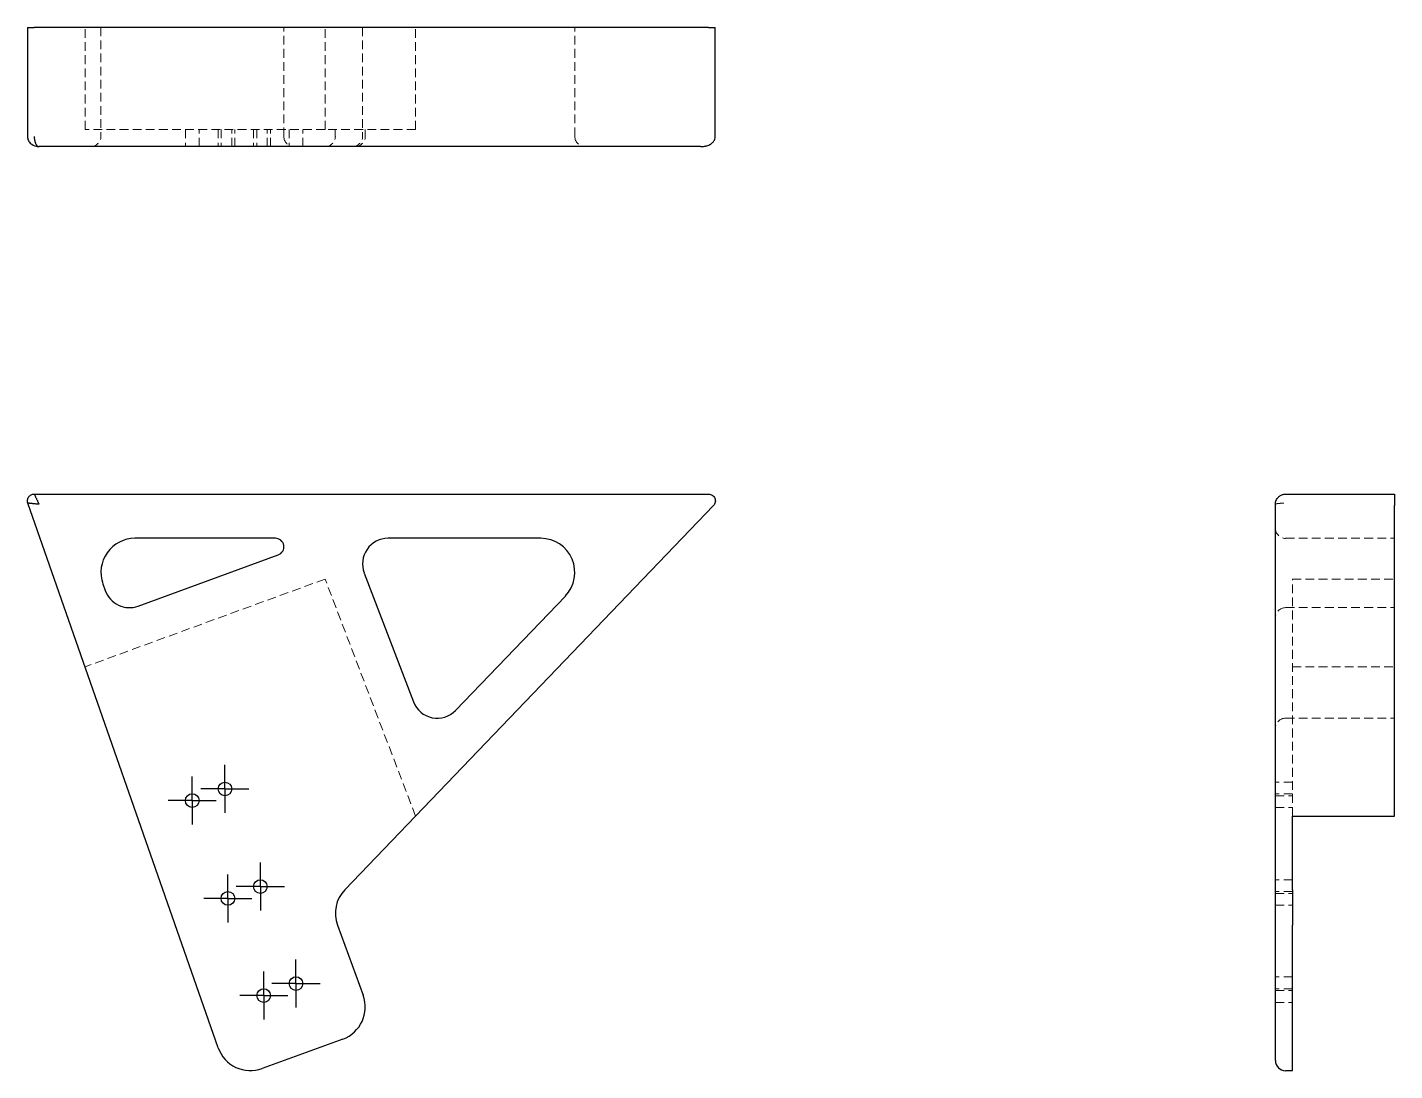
# Model space of a CAD drawing. Header units: millimetres. Extents: x 33 to 232, y 15 to 167.
import ezdxf

# ---------------------------------------------------------------- set-up
doc = ezdxf.new("R2010")
doc.units = ezdxf.units.MM
doc.linetypes.add('HIDDEN', pattern=[1.905, 1.27, -0.635])
doc.layers.add('10', color=7, linetype='Continuous')

# ---------------------------------------------------------------- blocks, each defined once
blk = doc.blocks.new('SW_CENTERMARKSYMBOL_0')
at = {"layer": '10', "color": 0}
for p, q in [((0, 2.5), (0, 3.49)), ((0, 0), (0, 2.5)), ((-2.5, 0), (-3.49, 0)), ((0, 0), (-2.5, 0)), ((0, 0), (0, -2.5)), ((0, 0), (2.5, 0)), ((2.5, 0), (3.49, 0)), ((0, -2.5), (0, -3.49))]:
    blk.add_line(p, q, dxfattribs=at)
blk = doc.blocks.new('SW_CENTERMARKSYMBOL_1')
at = {"layer": '10', "color": 0}
for p, q in [((0, 2.5), (0, 3.49)), ((0, 0), (0, 2.5)), ((-2.5, 0), (-3.49, 0)), ((0, 0), (-2.5, 0)), ((0, 0), (0, -2.5)), ((0, 0), (2.5, 0)), ((2.5, 0), (3.49, 0)), ((0, -2.5), (0, -3.49))]:
    blk.add_line(p, q, dxfattribs=at)
blk = doc.blocks.new('SW_CENTERMARKSYMBOL_2')
at = {"layer": '10', "color": 0}
for p, q in [((0, 2.5), (0, 3.49)), ((0, 0), (0, 2.5)), ((-2.5, 0), (-3.49, 0)), ((0, 0), (-2.5, 0)), ((0, 0), (0, -2.5)), ((0, 0), (2.5, 0)), ((2.5, 0), (3.49, 0)), ((0, -2.5), (0, -3.49))]:
    blk.add_line(p, q, dxfattribs=at)
blk = doc.blocks.new('SW_CENTERMARKSYMBOL_3')
at = {"layer": '10', "color": 0}
for p, q in [((0, 2.5), (0, 3.49)), ((0, 0), (0, 2.5)), ((-2.5, 0), (-3.49, 0)), ((0, 0), (-2.5, 0)), ((0, 0), (0, -2.5)), ((0, 0), (2.5, 0)), ((2.5, 0), (3.49, 0)), ((0, -2.5), (0, -3.49))]:
    blk.add_line(p, q, dxfattribs=at)
blk = doc.blocks.new('SW_CENTERMARKSYMBOL_4')
at = {"layer": '10', "color": 0}
for p, q in [((0, 2.5), (0, 3.49)), ((0, 0), (0, 2.5)), ((-2.5, 0), (-3.49, 0)), ((0, 0), (-2.5, 0)), ((0, 0), (0, -2.5)), ((0, 0), (2.5, 0)), ((2.5, 0), (3.49, 0)), ((0, -2.5), (0, -3.49))]:
    blk.add_line(p, q, dxfattribs=at)
blk = doc.blocks.new('SW_CENTERMARKSYMBOL_5')
at = {"layer": '10', "color": 0}
for p, q in [((0, 2.5), (0, 3.49)), ((0, 0), (0, 2.5)), ((-2.5, 0), (-3.49, 0)), ((0, 0), (-2.5, 0)), ((0, 0), (0, -2.5)), ((0, 0), (2.5, 0)), ((2.5, 0), (3.49, 0)), ((0, -2.5), (0, -3.49))]:
    blk.add_line(p, q, dxfattribs=at)

msp = doc.modelspace()

# ---------------------------------------------------------------- linework, layer by layer
at = {"color": 7, "linetype": 'Continuous', "lineweight": 25}
for p, q in [((33.04, 166.67), (33.04, 150.83)), ((33.04, 166.67), (34.03, 166.67)), ((131.99, 166.67), (34.03, 166.67)), ((131.99, 166.67), (132.98, 166.67)), ((132.98, 150.83), (132.98, 166.67)), ((33.05, 150.83), (33.05, 150.83)), ((130.83, 149.34), (34.73, 149.34)), ((60.76, 18.42), (33.1, 97.55)), ((34.03, 98.87), (131.99, 98.87)), ((214.34, 42.42), (214.34, 97.38)), ((215.83, 98.87), (231.67, 98.87)), ((231.67, 98.87), (231.67, 97.19)), ((132.71, 97.19), (79.15, 41.39)), ((231.67, 52.09), (231.67, 97.19)), ((69.06, 92.44), (48.67, 92.44)), ((107.62, 92.44), (85.44, 92.44)), ((49.13, 82.59), (69.49, 90.04)), ((81.97, 87.4), (89.11, 68.7)), ((44, 85.85), (44.35, 84.86)), ((95.25, 67.45), (111.19, 84.06)), ((216.82, 52.09), (231.67, 52.09)), ((216.82, 41.39), (216.82, 52.09)), ((214.34, 35.75), (214.34, 42.42)), ((216.82, 41.39), (216.82, 36.26)), ((78.08, 36.26), (81.81, 26.05)), ((216.82, 26.05), (216.82, 36.26)), ((214.34, 25.54), (214.34, 35.75)), ((216.82, 19.7), (216.82, 26.05)), ((214.34, 21.09), (214.34, 25.54)), ((214.34, 16.8), (214.34, 21.09)), ((78.86, 19.7), (67.13, 15.41)), ((216.82, 15.41), (216.82, 19.7)), ((214.34, 16.59), (214.34, 16.8)), ((215.83, 15.11), (216.82, 15.11)), ((216.82, 15.11), (216.82, 15.41))]:
    msp.add_line(p, q, dxfattribs=at)
at = {"color": 7, "linetype": 'HIDDEN', "lineweight": 18}
for p, q in [((41.41, 151.82), (41.41, 166.67)), ((43.72, 166.67), (43.72, 150.83)), ((70.3, 150.83), (70.3, 166.67)), ((76.28, 151.82), (76.28, 166.67)), ((81.73, 166.67), (81.73, 150.83)), ((89.42, 151.82), (89.42, 166.67)), ((112.57, 150.83), (112.57, 166.67)), ((76.28, 151.82), (41.41, 151.82)), ((55.99, 151.82), (55.99, 149.34)), ((57.97, 149.34), (57.97, 151.82)), ((60.75, 151.82), (60.75, 149.34)), ((61.18, 151.82), (61.18, 149.34)), ((62.73, 149.34), (62.73, 151.82)), ((63.16, 149.34), (63.16, 151.82)), ((65.89, 151.82), (65.89, 149.34)), ((66.38, 151.82), (66.38, 149.34)), ((67.87, 149.34), (67.87, 151.82)), ((68.36, 149.34), (68.36, 151.82)), ((71.07, 151.82), (71.07, 149.34)), ((73.05, 149.34), (73.05, 151.82)), ((89.42, 151.82), (76.28, 151.82)), ((77.77, 151.82), (77.77, 150.83)), ((82.11, 150.83), (82.11, 151.82)), ((215.83, 92.44), (231.67, 92.44)), ((76.28, 86.53), (41.41, 73.78)), ((89.42, 52.09), (76.28, 86.53)), ((216.82, 52.09), (216.82, 86.53)), ((216.82, 86.53), (231.67, 86.53)), ((215.83, 82.37), (231.67, 82.37)), ((216.82, 73.78), (231.67, 73.78)), ((215.83, 66.31), (231.67, 66.31)), ((216.82, 57.02), (214.34, 57.02)), ((216.82, 55.34), (214.34, 55.34)), ((214.34, 55.04), (216.82, 55.04)), ((214.34, 53.36), (216.82, 53.36)), ((216.82, 42.84), (214.34, 42.84)), ((216.82, 41.11), (214.34, 41.11)), ((214.34, 40.86), (216.82, 40.86)), ((214.34, 39.13), (216.82, 39.13)), ((216.82, 28.75), (214.34, 28.75)), ((216.82, 27), (214.34, 27)), ((214.34, 26.77), (216.82, 26.77)), ((214.34, 25.02), (216.82, 25.02))]:
    msp.add_line(p, q, dxfattribs=at)
at = {"color": 7, "linetype": 'Continuous', "lineweight": 25}
for centre in [(61.74, 56.03), (56.98, 54.35), (66.88, 41.85), (62.17, 40.12), (72.06, 27.76), (67.37, 26.01)]:
    msp.add_circle(centre, 0.99, dxfattribs=at)
at = {"color": 7, "linetype": 'HIDDEN', "lineweight": 18}
for centre, start, end in [((42.24, 150.83), 270, 0), ((71.78, 150.83), 180, 270), ((76.29, 150.83), 270, 0), ((80.24, 150.83), 270, 0), ((80.63, 150.83), 270, 0), ((114.06, 150.83), 180, 270), ((215.83, 93.92), 180, 270), ((215.83, 80.88), 90, 180), ((215.83, 64.82), 90, 180)]:
    msp.add_arc(centre, 1.49, start, end, dxfattribs=at)
at = {"color": 7, "linetype": 'Continuous', "lineweight": 25}
for centre, radius, start, end in [((48.67, 87.49), 4.95, 90, 199.2666), ((69.06, 91.2), 1.24, 290.0854, 90), ((85.44, 88.73), 3.71, 90, 200.8823), ((107.62, 87.49), 4.95, 316.1781, 90), ((47.85, 86.08), 3.71, 199.2666, 290.0854), ((92.58, 70.02), 3.71, 200.8823, 316.1781), ((82.72, 37.96), 4.95, 136.1781, 200.0854), ((77.16, 24.35), 4.95, 290.0854, 20.0854), ((65.43, 20.06), 4.95, 199.2666, 290.0854), ((215.83, 16.59), 1.49, 180, 270)]:
    msp.add_arc(centre, radius, start, end, dxfattribs=at)
for points, knots in [([(33.05, 150.83), (33.05, 150.73), (33.07, 150.53), (33.17, 150.23), (33.35, 149.96), (33.65, 149.65), (34.15, 149.39), (34.54, 149.36), (34.73, 149.34)], [0, 0, 0, 0, 0.114993, 0.236437, 0.361147, 0.486665, 0.739975, 1, 1, 1, 1]), ([(34.03, 150.83), (34.03, 150.79), (34.03, 150.72), (34.04, 150.61), (34.05, 150.5), (34.07, 150.38), (34.08, 150.28), (34.11, 150.17), (34.13, 150.06), (34.16, 149.96), (34.2, 149.87), (34.24, 149.76), (34.31, 149.65), (34.37, 149.55), (34.45, 149.47), (34.53, 149.41), (34.62, 149.36), (34.69, 149.35), (34.73, 149.34)], [0, 0, 0, 0, 0.0451622, 0.090905, 0.1372868, 0.1843634, 0.2321885, 0.2808129, 0.3302852, 0.3806515, 0.4319555, 0.4842385, 0.5657377, 0.6530885, 0.7178685, 0.797276, 0.8913196, 1, 1, 1, 1]), ([(130.83, 149.34), (131.03, 149.35), (131.37, 149.37), (131.83, 149.48), (132.12, 149.6), (132.27, 149.69), (132.33, 149.72), (132.35, 149.74), (132.41, 149.78), (132.57, 149.91), (132.77, 150.13), (132.94, 150.46), (132.97, 150.69), (132.98, 150.83)], [0, 0, 0, 0, 0.2133925, 0.3727205, 0.4805474, 0.5374051, 0.5467074, 0.5522732, 0.560759, 0.6271527, 0.7589037, 0.8635482, 1, 1, 1, 1]), ([(33.1, 97.55), (33.05, 97.7), (33.03, 97.86), (33.08, 98.17), (33.14, 98.32), (33.32, 98.58), (33.44, 98.68), (33.72, 98.83), (33.88, 98.87), (34.03, 98.87)], [0, 0, 0, 0, 0.25, 0.25, 0.5, 0.5, 0.75, 0.75, 1, 1, 1, 1]), ([(34.73, 97.38), (34.69, 97.39), (34.6, 97.4), (34.47, 97.41), (34.35, 97.42), (34.24, 97.43), (34.15, 97.44), (34.06, 97.45), (33.98, 97.46), (33.87, 97.47), (33.73, 97.48), (33.56, 97.5), (33.4, 97.52), (33.26, 97.53), (33.17, 97.54), (33.11, 97.55), (33.1, 97.55), (33.1, 97.55)], [0, 0, 0, 0, 0.056206, 0.10875, 0.157634, 0.202856, 0.244419, 0.282325, 0.316574, 0.34717, 0.434516, 0.516062, 0.619586, 0.719362, 0.815751, 0.909151, 1, 1, 1, 1]), ([(34.03, 98.87), (34.03, 98.87), (34.03, 98.86), (34.04, 98.85), (34.05, 98.83), (34.07, 98.8), (34.08, 98.76), (34.11, 98.71), (34.13, 98.66), (34.16, 98.59), (34.2, 98.52), (34.24, 98.42), (34.31, 98.29), (34.37, 98.14), (34.45, 97.99), (34.53, 97.82), (34.62, 97.61), (34.69, 97.46), (34.73, 97.38)], [0, 0, 0, 0, 0.0451622, 0.090905, 0.1372868, 0.1843634, 0.2321885, 0.2808129, 0.3302852, 0.3806515, 0.4319555, 0.4842385, 0.5657377, 0.6530885, 0.7178685, 0.797276, 0.8913196, 1, 1, 1, 1]), ([(131.99, 98.87), (132.18, 98.87), (132.38, 98.81), (132.7, 98.6), (132.83, 98.44), (132.98, 98.09), (133, 97.89), (132.93, 97.51), (132.84, 97.33), (132.71, 97.19)], [0, 0, 0, 0, 0.25, 0.25, 0.5, 0.5, 0.75, 0.75, 1, 1, 1, 1]), ([(214.34, 97.38), (214.35, 97.42), (214.35, 97.5), (214.36, 97.61), (214.38, 97.72), (214.41, 97.8), (214.43, 97.88), (214.48, 98.02), (214.59, 98.21), (214.75, 98.42), (214.93, 98.57), (215.09, 98.68), (215.27, 98.76), (215.46, 98.82), (215.64, 98.86), (215.77, 98.86), (215.83, 98.87)], [0, 0, 0, 0, 0.059178, 0.113101, 0.161769, 0.205184, 0.243347, 0.27626, 0.41587, 0.537695, 0.623668, 0.705411, 0.783368, 0.858053, 0.930047, 1, 1, 1, 1])]:
    msp.add_open_spline(points, degree=3, knots=knots, dxfattribs=at)
at = {"color": 7, "linetype": 'HIDDEN', "lineweight": 18}
for points in [[(34.73, 149.34), (34.69, 149.35), (34.6, 149.35), (34.47, 149.36), (34.35, 149.38), (34.24, 149.41), (34.15, 149.44), (34.06, 149.47), (33.98, 149.51), (33.87, 149.56), (33.73, 149.65), (33.56, 149.79), (33.4, 149.96), (33.26, 150.16), (33.17, 150.38), (33.11, 150.6), (33.1, 150.76), (33.1, 150.83)], [(214.34, 97.38), (214.35, 97.39), (214.35, 97.4), (214.36, 97.41), (214.38, 97.42), (214.41, 97.43), (214.44, 97.44), (214.47, 97.45), (214.51, 97.46), (214.56, 97.47), (214.65, 97.48), (214.79, 97.5), (214.96, 97.52), (215.16, 97.53), (215.38, 97.54), (215.6, 97.55), (215.76, 97.55), (215.83, 97.55)]]:
    msp.add_open_spline(points, degree=3, knots=[0, 0, 0, 0, 0.056206, 0.10875, 0.157634, 0.202856, 0.244419, 0.282325, 0.316574, 0.34717, 0.434516, 0.516062, 0.619586, 0.719362, 0.815751, 0.909151, 1, 1, 1, 1], dxfattribs=at)

# ---------------------------------------------------------------- block references
at = {"layer": '10'}
for name, p in [('SW_CENTERMARKSYMBOL_0', (56.98, 54.35)), ('SW_CENTERMARKSYMBOL_3', (61.74, 56.03)), ('SW_CENTERMARKSYMBOL_2', (66.88, 41.85)), ('SW_CENTERMARKSYMBOL_5', (62.17, 40.12)), ('SW_CENTERMARKSYMBOL_1', (72.06, 27.76)), ('SW_CENTERMARKSYMBOL_4', (67.37, 26.01))]:
    msp.add_blockref(name, p, dxfattribs=at)

doc.saveas('drawing.dxf')
